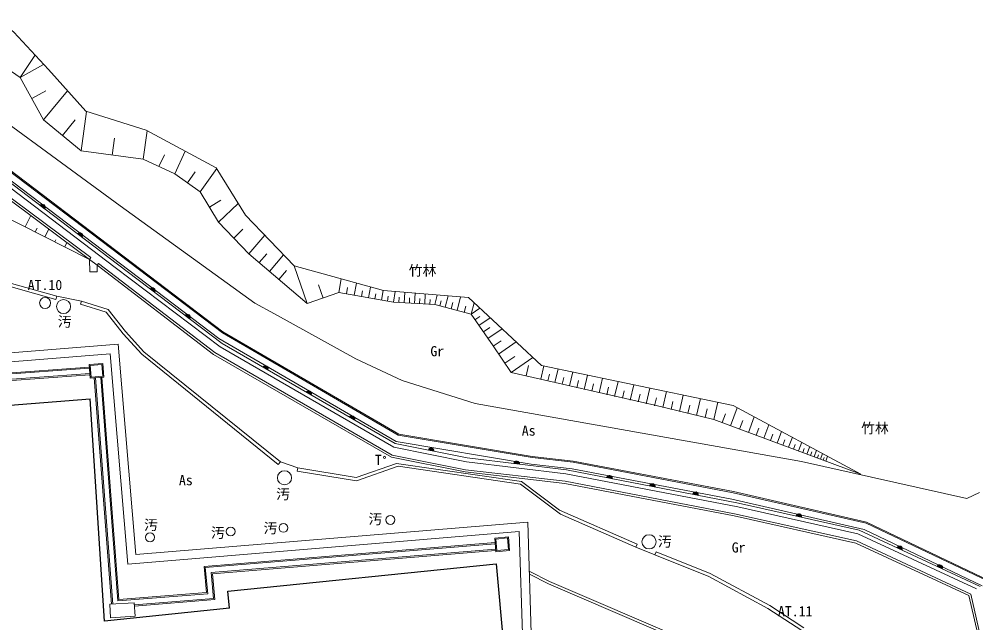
# Model space of a CAD drawing. Units: millimetres, scale not verified. Extents: x -29071210 to -28860960, y -117775216 to -117329466.
# Drawn here: x -28965522 to -28922328, y -117413942 to -117386703 of the extents above; entities that cross this region are included whole.
import ezdxf
from ezdxf.enums import TextEntityAlignment as Align

# ---------------------------------------------------------------- set-up
doc = ezdxf.new("R2010")
doc.units = ezdxf.units.MM
doc.header["$LTSCALE"] = 250
doc.layers.add('H29-S-SUV', color=8, linetype='Continuous', lineweight=13)
doc.layers.add('S-SUV-SRVR', color=3, linetype='Continuous', lineweight=13)
doc.styles.add('ＭＳ ゴシック', font='')
doc.styles.get('ＭＳ ゴシック').set_extended_font_data('MS Gothic')

# ---------------------------------------------------------------- blocks, each defined once
blk = doc.blocks.new('ﾌﾟﾛｯﾄﾏｰｸ-02')
at = {"color": 7, "linetype": 'Continuous', "lineweight": 20}
blk.add_circle((0, 0), 0.5, dxfattribs=at)

msp = doc.modelspace()

# ---------------------------------------------------------------- hatches: boundary and pattern name
at = {"layer": 'H29-S-SUV'}
for points in [[(-28964371.9, -117395256.4, 1), (-28964570.9, -117395105.1)], [(-28962676.6, -117396545.3, 1), (-28962875.7, -117396394)], [(-28959403.4, -117399026.1, 1), (-28959602.9, -117398875.3)], [(-28957825.8, -117400218.3, 0.41421), (-28957850.1, -117400043.1, 0.41421), (-28958025.3, -117400067.5)], [(-28954289.3, -117402525.9, 0.41422), (-28954334.9, -117402355.1, 0.41422), (-28954505.8, -117402400.7)], [(-28952339.1, -117403654.2, 1), (-28952555.5, -117403529)], [(-28950388.8, -117404782.5, 1), (-28950605.2, -117404657.3)], [(-28947046.5, -117406149.3, -1), (-28946801.4, -117406198.6)], [(-28942934.2, -117406784.1, 0.99999), (-28943182.5, -117406754.3)], [(-28938748.9, -117407436.1, 1), (-28938994.5, -117407388.9)], [(-28936805.2, -117407810, 1), (-28937050.7, -117407762.8)], [(-28934861.4, -117408183.9, 0.41421), (-28934960.5, -117408037.5, 0.41421), (-28935106.9, -117408136.7)], [(-28930193.6, -117409171.4, 0.41422), (-28930288.3, -117409022.1, 0.41422), (-28930437.6, -117409116.8)], [(-28925660.1, -117410654.1, 0.41421), (-28925720.5, -117410488, 0.41421), (-28925886.7, -117410548.4)], [(-28923842.5, -117411501.5, 0.41421), (-28923903, -117411335.3, 0.41421), (-28924069.2, -117411395.8)]]:
    msp.add_hatch(color=256, dxfattribs=at).paths.add_polyline_path(points)

# ---------------------------------------------------------------- linework, layer by layer
for p, q in [((-28965477.2, -117389329.5), (-28964807.7, -117388336.5)), ((-28965477.2, -117389329.5), (-28964429.1, -117388750.9)), ((-28964948.6, -117390287), (-28964309.5, -117389934.2)), ((-28964420, -117391244.6), (-28963344.6, -117389938)), ((-28962717.9, -117392645.5), (-28962476.6, -117390866.8)), ((-28963569, -117391945.1), (-28962997.2, -117391250.4)), ((-28959922.6, -117393024.7), (-28959747.9, -117391737.4)), ((-28972490, -117392426), (-28962346, -117397541)), ((-28961320.3, -117392835.1), (-28961216.3, -117392068.6)), ((-28959209.7, -117393352.4), (-28958964.6, -117392819.2)), ((-28958496.8, -117393680.1), (-28958026, -117392655.8)), ((-28957920.7, -117394090.2), (-28957568.9, -117393596)), ((-28957344.7, -117394500.3), (-28956595.4, -117393447.8)), ((-28962346, -117397541), (-28966672, -117394316)), ((-28962286.2, -117397460.8), (-28966614.5, -117394234.1)), ((-28956932.6, -117395184.6), (-28956420.2, -117394876.1)), ((-28956520.6, -117395869), (-28955633.8, -117395013.7)), ((-28965248, -117396077.7), (-28964991.4, -117395568.9)), ((-28964801.5, -117396302.8), (-28964712.7, -117396126.7)), ((-28964355, -117396528), (-28964177.4, -117396175.7)), ((-28955834.5, -117396580.3), (-28955415.5, -117396176.2)), ((-28963908.6, -117396753.1), (-28963859.2, -117396655.2)), ((-28955148.3, -117397291.6), (-28954434.1, -117396452.8)), ((-28963462.1, -117396978.2), (-28963363.5, -117396782.5)), ((-28962346, -117397541), (-28962286.2, -117397460.8)), ((-28962006, -117397803), (-28962346, -117397541)), ((-28962346, -117397541), (-28962331.5, -117398106)), ((-28954681.6, -117397689), (-28954344.4, -117397293)), ((-28954214.9, -117398086.4), (-28953580.2, -117397341)), ((-28961945.2, -117397723.6), (-28962006, -117397803)), ((-28956745, -117401831), (-28962006, -117397803)), ((-28962006, -117397803), (-28961998.4, -117398097.4)), ((-28956689.4, -117401747.7), (-28961945.2, -117397723.6)), ((-28953790.2, -117398448), (-28953451.8, -117398050.6)), ((-28952514.5, -117399534.3), (-28953105.8, -117397834.5)), ((-28962331.5, -117398106), (-28961998.4, -117398097.4)), ((-28951090.5, -117399038.9), (-28950982.2, -117398424.6)), ((-28963861, -117399346), (-28965883, -117398784)), ((-28963820.8, -117399201.5), (-28965868.1, -117398632.4)), ((-28951802.5, -117399286.6), (-28952012.3, -117398683.5)), ((-28950740.9, -117399100.4), (-28950689.8, -117398810)), ((-28950391.4, -117399162), (-28950295, -117398614.4)), ((-28949750.9, -117399274.8), (-28949665.2, -117398788.2)), ((-28963861, -117399346), (-28963820.8, -117399201.5)), ((-28962708.5, -117399426.7), (-28963820.8, -117399201.5)), ((-28950071.2, -117399218.4), (-28950025.6, -117398959.9)), ((-28949457.2, -117399326.6), (-28949416.8, -117399097.3)), ((-28949163.4, -117399378.3), (-28949087.6, -117398947.7)), ((-28948893.6, -117399425.9), (-28948853.6, -117399198.6)), ((-28948623.8, -117399473.4), (-28948539.6, -117398995.2)), ((-28948382.2, -117399487.2), (-28948368.5, -117399248.7)), ((-28948140.6, -117399501.1), (-28948113.6, -117399030)), ((-28947904.9, -117399514.6), (-28947891.5, -117399281.9)), ((-28947669.1, -117399528.1), (-28947642.8, -117399068.5)), ((-28947439.2, -117399541.2), (-28947426.2, -117399314.2)), ((-28947209.2, -117399554.4), (-28947183.5, -117399106)), ((-28946984.8, -117399567.2), (-28946972.1, -117399345.8)), ((-28946760.5, -117399580.1), (-28946646.5, -117399149.9)), ((-28946294, -117399703.7), (-28946157.8, -117399189.9)), ((-28945750.4, -117399847.7), (-28945588.4, -117399236.4)), ((-28962708.5, -117399426.7), (-28962753, -117399570)), ((-28961593, -117399930), (-28962753, -117399570)), ((-28961504.2, -117399800.5), (-28962708.5, -117399426.7)), ((-28946527.2, -117399641.9), (-28946464.7, -117399405.9)), ((-28946022.2, -117399775.7), (-28945947.6, -117399494.4)), ((-28945433.1, -117399931.8), (-28945358.8, -117399651.5)), ((-28945115.8, -117400015.9), (-28944980.6, -117399505.9)), ((-28945115.8, -117400015.9), (-28944723.2, -117399745.1)), ((-28960829, -117400896), (-28961593, -117399930)), ((-28960714.6, -117400798.8), (-28961504.2, -117399800.5)), ((-28944941.3, -117400268.8), (-28944717, -117400114.1)), ((-28944766.8, -117400521.8), (-28944262, -117400173.5)), ((-28944562.3, -117400818.2), (-28944277, -117400621.4)), ((-28959989, -117401818), (-28960829, -117400896)), ((-28959885.9, -117401708.5), (-28960714.6, -117400798.8)), ((-28944357.8, -117401114.7), (-28943721.5, -117400675.8)), ((-28975270.4, -117402527), (-28961047.6, -117401365.7)), ((-28961047.6, -117401365.7), (-28960254, -117410859)), ((-28944116.6, -117401464.4), (-28943759.6, -117401218.2)), ((-28943875.4, -117401814.1), (-28943083.9, -117401268.1)), ((-28970602.9, -117402547.2), (-28961412.9, -117401796.8)), ((-28961412.9, -117401796.8), (-28960619.3, -117411290.7)), ((-28953823, -117406793), (-28959989, -117401818)), ((-28953728.8, -117406676.3), (-28959885.9, -117401708.5)), ((-28948711, -117406471), (-28956745, -117401831)), ((-28948675.3, -117406376.1), (-28956689.4, -117401747.7)), ((-28943589.3, -117402228.8), (-28943147.6, -117401924.1)), ((-28961741.8, -117402237.7), (-28962366.6, -117402280.6)), ((-28962366.6, -117402280.6), (-28962320.2, -117402903.3)), ((-28962313, -117402327), (-28961788, -117402291)), ((-28962313, -117402327), (-28962274, -117402850)), ((-28961788, -117402291), (-28961749, -117402814)), ((-28961695.4, -117402860.4), (-28961741.8, -117402237.7)), ((-28943303.3, -117402643.4), (-28942327.9, -117401970.6)), ((-28942635.6, -117402798.5), (-28942525.2, -117402323.1)), ((-28941967.8, -117402953.5), (-28941827.9, -117402351)), ((-28970565.9, -117402998.8), (-28962357.3, -117402405.5)), ((-28970561.9, -117403048.7), (-28962353.7, -117402455.4)), ((-28970542.3, -117403287.9), (-28962336.4, -117402694.8)), ((-28970537.4, -117403347.7), (-28962331.3, -117402754.6)), ((-28962274, -117402850), (-28961749, -117402814)), ((-28941648.7, -117403027.6), (-28941577.9, -117402722.8)), ((-28941329.5, -117403101.8), (-28941186.2, -117402484.9)), ((-28940677.7, -117403253.1), (-28940531, -117402621.6)), ((-28940012.1, -117403407.7), (-28939862, -117402761.2)), ((-28962320.2, -117402903.3), (-28961695.4, -117402860.4)), ((-28962131, -117402890.3), (-28961350.6, -117413100.9)), ((-28962071, -117402888.5), (-28961290.7, -117413097.2)), ((-28961831.7, -117402870.2), (-28961061.3, -117412949.8)), ((-28961781.8, -117402866.4), (-28961016, -117412886)), ((-28941003.6, -117403177.4), (-28940931.1, -117402865.3)), ((-28940344.9, -117403330.4), (-28940270.7, -117403010.9)), ((-28939672.2, -117403486.6), (-28939596.3, -117403159.6)), ((-28939332.4, -117403565.5), (-28939178.7, -117402903.8)), ((-28938638.2, -117403726.7), (-28938481, -117403049.5)), ((-28937929.4, -117403891.3), (-28937768.4, -117403198.2)), ((-28938985.3, -117403646.1), (-28938907.6, -117403311.4)), ((-28938283.8, -117403809), (-28938204.2, -117403466.4)), ((-28937567.4, -117403975.3), (-28937486, -117403624.7)), ((-28937205.4, -117404059.4), (-28937040.7, -117403350)), ((-28936466.1, -117404231.1), (-28936297.5, -117403505.1)), ((-28935711, -117404406.4), (-28935538.5, -117403663.5)), ((-28936835.7, -117404145.2), (-28936752.4, -117403786.4)), ((-28936088.5, -117404318.7), (-28936003.3, -117403951.5)), ((-28934939.8, -117404585.5), (-28934763.3, -117403825.3)), ((-28934152.1, -117404768.4), (-28933971.5, -117403990.6)), ((-28935325.4, -117404495.9), (-28935238.1, -117404120.2)), ((-28934545.9, -117404676.9), (-28934456.6, -117404292.4)), ((-28933775.8, -117404908), (-28933630.1, -117404515.4)), ((-28933399.5, -117405047.6), (-28933097.7, -117404234.3)), ((-28932995.2, -117405197.6), (-28932854.7, -117404818.9)), ((-28932591, -117405347.7), (-28932330.7, -117404646.1)), ((-28932242.9, -117405476.8), (-28932121.7, -117405150.1)), ((-28931894.9, -117405606), (-28931670.3, -117405000.7)), ((-28931295.7, -117405828.3), (-28931101.8, -117405305.9)), ((-28931595.3, -117405717.1), (-28931490.7, -117405435.2)), ((-28931037.8, -117405924), (-28930947.5, -117405680.7)), ((-28930779.9, -117406019.7), (-28930612.5, -117405568.7)), ((-28930336.1, -117406184.4), (-28930191.5, -117405794.8)), ((-28930558, -117406102.1), (-28930480, -117405891.9)), ((-28930145.2, -117406255.3), (-28930077.8, -117406073.6)), ((-28929954.2, -117406326.1), (-28929829.2, -117405989.3)), ((-28929790, -117406387), (-28929731.7, -117406230)), ((-28929625.8, -117406448), (-28929517.6, -117406156.6)), ((-28953823, -117406793), (-28953728.8, -117406676.3)), ((-28953728.8, -117406676.3), (-28952939.6, -117406948)), ((-28945379, -117407131), (-28948711, -117406471)), ((-28945363.5, -117407032.1), (-28948675.3, -117406376.1)), ((-28929484.6, -117406500.4), (-28929434.1, -117406364.5)), ((-28929343.3, -117406552.8), (-28929249.7, -117406300.4)), ((-28929221.9, -117406597.8), (-28929178.2, -117406480.1)), ((-28929100.5, -117406642.9), (-28929019.4, -117406424.1)), ((-28952939.6, -117406948), (-28952964, -117407096)), ((-28950297, -117407535), (-28952964, -117407096)), ((-28950310.3, -117407380.8), (-28952939.6, -117406948)), ((-28948492, -117406746.6), (-28950310.3, -117407380.8)), ((-28948416, -117406879), (-28950297, -117407535)), ((-28942840.5, -117407570.7), (-28948492, -117406746.6)), ((-28942888, -117407685), (-28948416, -117406879)), ((-28940881, -117407655), (-28945379, -117407131)), ((-28940865.8, -117407556.1), (-28945363.5, -117407032.1)), ((-28933218.7, -117409018.1), (-28940865.8, -117407556.1)), ((-28941079, -117409041), (-28942888, -117407685)), ((-28941123, -117408858), (-28942840.5, -117407570.7)), ((-28933239, -117409116), (-28940881, -117407655)), ((-28937613.9, -117410392.6), (-28941123, -117408858)), ((-28937674, -117410530), (-28941079, -117409041)), ((-28927752, -117410340), (-28933239, -117409116)), ((-28927719.7, -117410244.8), (-28933218.7, -117409018.1)), ((-28960254, -117410859), (-28942559.3, -117409391.8)), ((-28942559.3, -117409391.8), (-28942129, -117423182)), ((-28921779.7, -117412066.2), (-28927274.4, -117409449.2)), ((-28921736.2, -117412031.5), (-28927257.8, -117409401.7)), ((-28960619.3, -117411290.7), (-28942945.9, -117409825.3)), ((-28943424.7, -117410058.6), (-28944047.3, -117410114.6)), ((-28944047.3, -117410114.6), (-28944003.3, -117410737.4)), ((-28943471, -117410113), (-28943994, -117410160)), ((-28943994, -117410160), (-28943957, -117410683)), ((-28943471, -117410113), (-28943434, -117410636)), ((-28943380.7, -117410681.4), (-28943424.7, -117410058.6)), ((-28942945.9, -117409825.3), (-28942528.1, -117423215.7)), ((-28922298.5, -117412404.8), (-28927649.1, -117409925.4)), ((-28927590.9, -117409753.9), (-28922138.4, -117412296)), ((-28922040.7, -117412274.2), (-28927373.6, -117409734.3)), ((-28957170, -117411404), (-28944032.7, -117410321.6)), ((-28957115.6, -117411449.7), (-28944029.2, -117410371.5)), ((-28937613.9, -117410392.6), (-28937674, -117410530)), ((-28937674, -117410530), (-28936815, -117410876)), ((-28922646.3, -117412711.3), (-28927752, -117410340)), ((-28922559.9, -117412641.2), (-28927719.7, -117410244.8)), ((-28956854.3, -117411669), (-28944012.2, -117410610.9)), ((-28956788.9, -117411723.8), (-28944008, -117410670.8)), ((-28944003.3, -117410737.4), (-28943380.7, -117410681.4)), ((-28943434, -117410636), (-28943957, -117410683)), ((-28936815, -117410876), (-28936759, -117410736.9)), ((-28934381, -117411856), (-28936815, -117410876)), ((-28934317.2, -117411720), (-28936759, -117410736.9)), ((-28957062, -117412572), (-28957170, -117411404)), ((-28957006.6, -117412627.8), (-28957115.6, -117411449.7)), ((-28956745.3, -117412847.8), (-28956854.3, -117411669)), ((-28956680.8, -117412892.8), (-28956788.9, -117411723.8)), ((-28942459, -117411618), (-28942488.1, -117411674)), ((-28942486, -117411739.2), (-28941622.3, -117412187.6)), ((-28942459, -117411618), (-28941571, -117412079)), ((-28931713, -117413294), (-28934381, -117411856)), ((-28931636.2, -117413165), (-28934317.2, -117411720)), ((-28941622.3, -117412187.6), (-28935493, -117414812.9)), ((-28941571, -117412079), (-28935440, -117414705)), ((-28961061.3, -117412949.8), (-28957006.6, -117412627.8)), ((-28961016, -117412886), (-28957062, -117412572)), ((-28916276, -117440235), (-28922646.3, -117412711.3)), ((-28916178.6, -117440212.5), (-28922559.9, -117412641.2)), ((-28960322, -117413038), (-28961427.1, -117413105.6)), ((-28961390.1, -117413710.6), (-28961427.1, -117413105.6)), ((-28960285, -117413643), (-28960322, -117413038)), ((-28960316.3, -117413131.4), (-28956745.3, -117412847.8)), ((-28960313.2, -117413181.3), (-28956680.8, -117412892.8)), ((-28930099.1, -117414171.3), (-28931636.2, -117413165)), ((-28930187, -117414293), (-28931713, -117413294)), ((-28960285, -117413643), (-28961390.1, -117413710.6))]:
    msp.add_line(p, q, dxfattribs=at)
at = {"layer": 'H29-S-SUV', "lineweight": 25}
for p, q in [((-28973147, -117404714), (-28962312.9, -117403827.3)), ((-28961660.9, -117413871.1), (-28962312.9, -117403827.3)), ((-28956102, -117412519), (-28943981, -117411282)), ((-28943981, -117411282), (-28943133, -117420843)), ((-28956022, -117413272), (-28956102, -117412519)), ((-28956022, -117413272), (-28961660.9, -117413871.1))]:
    msp.add_line(p, q, dxfattribs=at)
at = {"layer": 'H29-S-SUV'}
for points in [[(-28952514.5, -117399534.3), (-28955148.3, -117397291.6), (-28956520.6, -117395869), (-28957344.7, -117394500.3), (-28958496.8, -117393680.1), (-28959922.6, -117393024.7), (-28962717.9, -117392645.5), (-28964420, -117391244.6), (-28965477.2, -117389329.5), (-28966564.5, -117388596.4), (-28970815.7, -117387101.6), (-28974267.7, -117385925), (-28980886.5, -117382038), (-28984531.3, -117380158.9), (-28986355.1, -117378340.8), (-28987412.6, -117376234.1), (-28987734.9, -117374381.7), (-28987137.9, -117372994.1)], [(-28986253.7, -117372850.6), (-28986006.7, -117376391.6), (-28984469.3, -117378944.9), (-28982582.6, -117380187.8), (-28979928.8, -117381621.2), (-28974110.6, -117384231.7), (-28970467.5, -117385024.6), (-28967527.2, -117385818.7), (-28965767.9, -117387285.4), (-28964199.9, -117388976.1), (-28962503.9, -117390858.2), (-28959787.1, -117391716.5), (-28956621.8, -117393404.7), (-28955308.7, -117395543), (-28953100.8, -117397839.7), (-28949073.9, -117398951.5), (-28945239.9, -117399264.9), (-28941944.7, -117402326.6), (-28933284.6, -117404133.9), (-28927518.8, -117407229.8)], [(-28922164.4, -117408057.3), (-28922736.9, -117408335.2), (-28930200.4, -117406659), (-28937389.1, -117405377.9), (-28944925.8, -117404043.2), (-28948228.9, -117403014.1), (-28950316.4, -117402021.7), (-28953997.8, -117399993.9), (-28954880.2, -117399512.2), (-28960960.5, -117395130.9), (-28969149.8, -117389132.7)], [(-28972442.5, -117389797.4), (-28966166.7, -117393891.8), (-28961080.9, -117397758.6), (-28956347.8, -117401335), (-28948546.7, -117405848.1), (-28945301.2, -117406499.8), (-28940815.5, -117407038.6), (-28933040.4, -117408534.2), (-28927590.9, -117409753.9)], [(-28972325.9, -117389740.8), (-28966191.8, -117393764.6), (-28956513.1, -117401106), (-28948505.8, -117405756.6), (-28942405.6, -117406775.4), (-28940556.1, -117406993.7), (-28933347, -117408363), (-28927373.6, -117409734.3)], [(-28972172, -117389482.9), (-28966018.6, -117393519.3), (-28956346.5, -117400855.8), (-28948402.4, -117405469.6), (-28942363.3, -117406478.2), (-28940510.5, -117406697), (-28933285.4, -117408069.2), (-28927274.4, -117409449.2)], [(-28972146.4, -117389439.9), (-28965989.7, -117393478.4), (-28956318.7, -117400814.1), (-28948385.2, -117405421.8), (-28942356.2, -117406428.7), (-28940502.9, -117406647.5), (-28933275.1, -117408020.3), (-28927257.8, -117409401.7)], [(-28927649.1, -117409925.4), (-28933077.1, -117408710.5), (-28940843.2, -117407216.6), (-28945329.7, -117406677.7), (-28948611.2, -117406018.8), (-28956447.5, -117401485.3), (-28961189.6, -117397902), (-28966270.5, -117394039.1), (-28972534.5, -117389952.3)], [(-28927518.8, -117407229.8), (-28934152.1, -117404768.4), (-28936819.3, -117404125.4), (-28943303.3, -117402643.4), (-28944127.2, -117401439.1), (-28945115.8, -117400015.9), (-28946760.5, -117399580.1), (-28948623.8, -117399473.4), (-28951090.5, -117399038.9), (-28952514.5, -117399534.3)]]:
    msp.add_lwpolyline(points, dxfattribs=at)
for points in [[(-28964371.9, -117395256.4, 1), (-28964570.9, -117395105.1)], [(-28962676.6, -117396545.3, 1), (-28962875.7, -117396394)], [(-28959403.4, -117399026.1, 1), (-28959602.9, -117398875.3)], [(-28957825.8, -117400218.3, 0.41421), (-28957850.1, -117400043.1, 0.41421), (-28958025.3, -117400067.5)], [(-28954289.3, -117402525.9, 0.41422), (-28954334.9, -117402355.1, 0.41422), (-28954505.8, -117402400.7)], [(-28952339.1, -117403654.2, 1), (-28952555.5, -117403529)], [(-28950388.8, -117404782.5, 1), (-28950605.2, -117404657.3)], [(-28947046.5, -117406149.3, -1), (-28946801.4, -117406198.6)], [(-28942934.2, -117406784.1, 0.99999), (-28943182.5, -117406754.3)], [(-28938748.9, -117407436.1, 1), (-28938994.5, -117407388.9)], [(-28936805.2, -117407810, 1), (-28937050.7, -117407762.8)], [(-28934861.4, -117408183.9, 0.41421), (-28934960.5, -117408037.5, 0.41421), (-28935106.9, -117408136.7)], [(-28930193.6, -117409171.4, 0.41422), (-28930288.3, -117409022.1, 0.41422), (-28930437.6, -117409116.8)], [(-28925660.1, -117410654.1, 0.41421), (-28925720.5, -117410488, 0.41421), (-28925886.7, -117410548.4)], [(-28923842.5, -117411501.5, 0.41421), (-28923903, -117411335.3, 0.41421), (-28924069.2, -117411395.8)]]:
    msp.add_lwpolyline(points, format="xyb", close=True, dxfattribs=at)
for centre, radius in [((-28963517, -117399671), 320), ((-28949027.3, -117406473.6), 50), ((-28953541, -117407396), 320), ((-28948760, -117409298), 200), ((-28955969, -117409820), 200), ((-28953588, -117409656), 200), ((-28959611, -117410082), 200), ((-28937082, -117410287), 320)]:
    msp.add_circle(centre, radius, dxfattribs=at)

# ---------------------------------------------------------------- block references
at = {"layer": 'S-SUV-SRVR', "xscale": 500, "yscale": 500}
msp.add_blockref('ﾌﾟﾛｯﾄﾏｰｸ-02', (-28964348.5, -117399507.4), dxfattribs=at)

# ---------------------------------------------------------------- texts
at = {"layer": 'H29-S-SUV', "style": 'ＭＳ ゴシック'}
for s, p in [('竹林', (-28947931.7, -117398415)), ('Gr', (-28946953.5, -117402050.5)), ('竹林', (-28927507.1, -117405526.6)), ('As', (-28942828.1, -117405633.8)), ('T', (-28949458.8, -117406954.2)), ('Gr', (-28933348.7, -117410906.1))]:
    msp.add_text(s, height=458.3, rotation=0.09, dxfattribs=at).set_placement(p, align=Align.BOTTOM_LEFT)
for s, p in [('汚', (-28963464, -117400350.2)), ('As', (-28957995.7, -117407502.2)), ('汚', (-28953605.6, -117408130.7)), ('汚', (-28959570, -117409524.5)), ('汚', (-28949437.8, -117409257.5)), ('汚', (-28956547.1, -117409877.5)), ('汚', (-28954175.8, -117409669.3)), ('汚', (-28936372.1, -117410274.4))]:
    msp.add_text(s, height=458.2, dxfattribs=at).set_placement(p, align=Align.MIDDLE_CENTER)
at = {"layer": 'S-SUV-SRVR', "color": 7, "style": 'ＭＳ ゴシック'}
for s, p in [('AT.10', (-28965134.3, -117398464.7)), ('AT.11', (-28931263.8, -117413186.5))]:
    msp.add_text(s, height=458.2, dxfattribs=at).set_placement(p, align=Align.TOP_LEFT)

doc.saveas('drawing.dxf')
